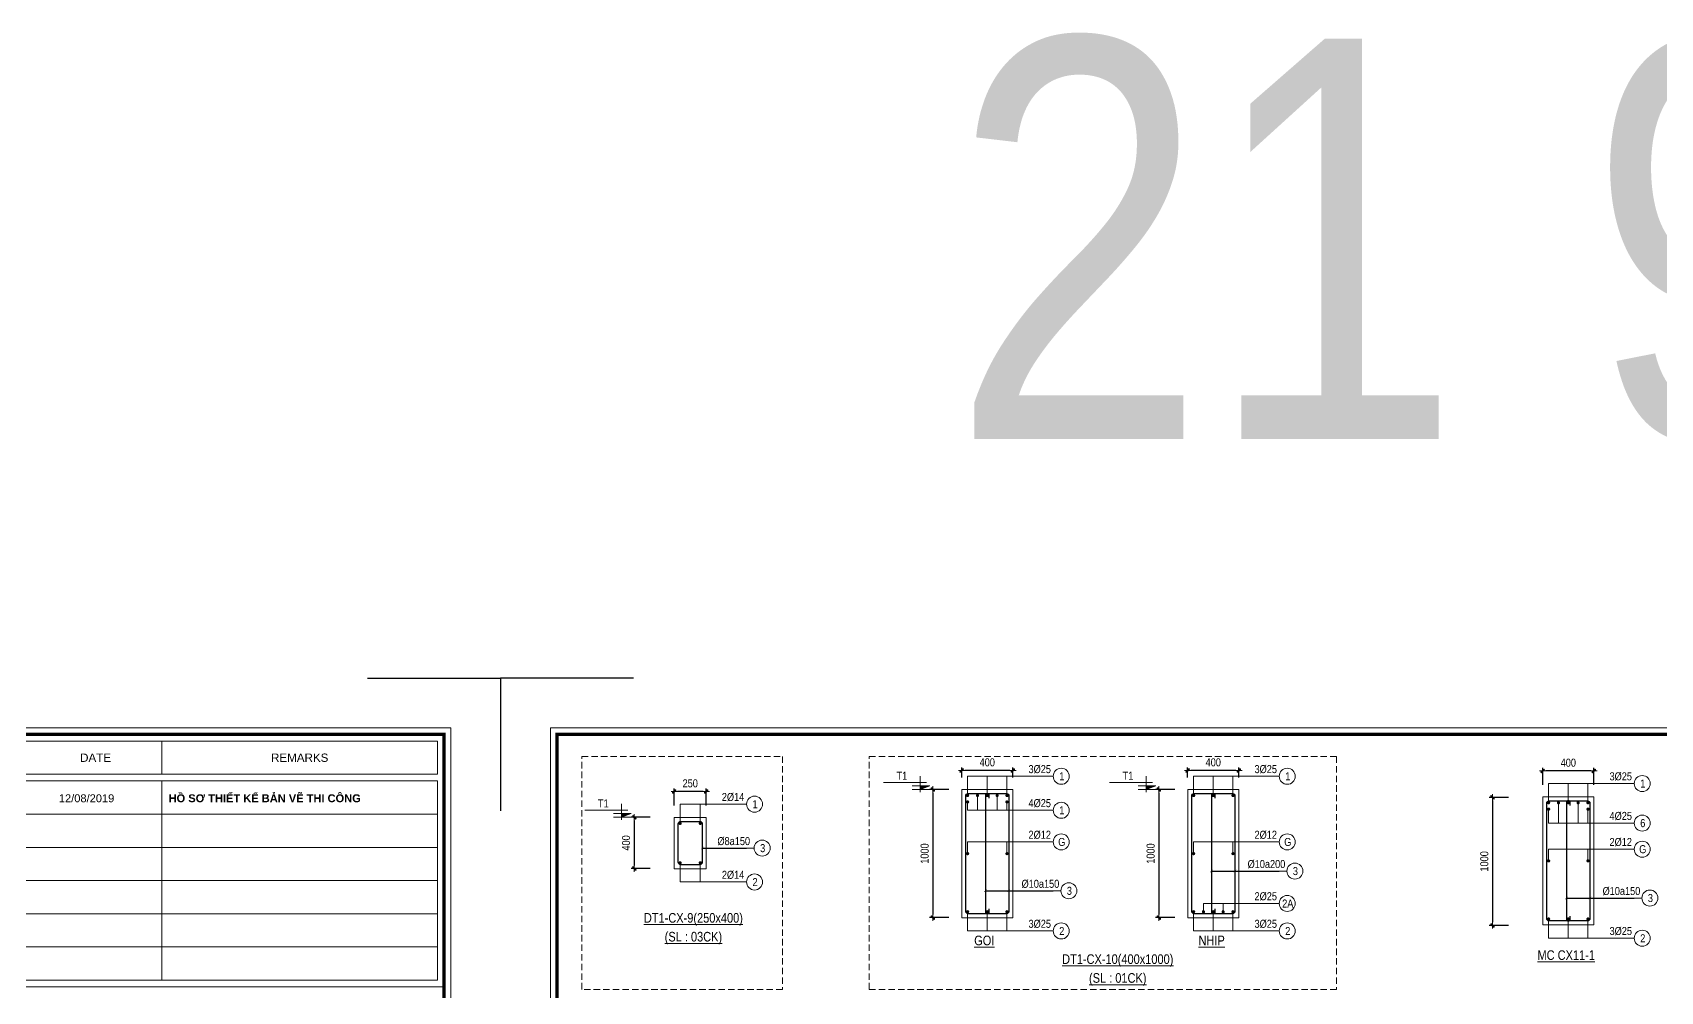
# Model space of a CAD drawing. Header units: millimetres. Extents: x 397144 to 8960116, y 345581 to 674207.
# Drawn here: x 4928196 to 4940909, y 615049 to 622534 of the extents above; entities that cross this region are included whole.
import ezdxf
from ezdxf.enums import TextEntityAlignment as Align

# ---------------------------------------------------------------- set-up
doc = ezdxf.new("R2010")
doc.units = ezdxf.units.MM
doc.header["$PDSIZE"] = -10
doc.linetypes.add('HIDDEN', pattern=[0.375, 0.25, -0.125])
doc.layers.get('0').update_dxf_attribs({"linetype": 'CONTINUOUS'})
doc.layers.get('Defpoints').update_dxf_attribs({"color": 12, "linetype": 'CONTINUOUS'})
for name, color, linetype, lineweight in [('CDAI', 8, 'CONTINUOUS', 30), ('CTHEP', 2, 'CONTINUOUS', 50), ('DBAO', 3, 'CONTINUOUS', 20), ('DGIONG', 4, 'CONTINUOUS', 13), ('KTH', 150, 'CONTINUOUS', 5), ('Net khuat', 8, 'HIDDEN', 13), ('STICK', 1, 'CONTINUOUS', 9), ('TEXT', 7, 'CONTINUOUS', 15)]:
    doc.layers.add(name, color=color, linetype=linetype, lineweight=lineweight)
doc.layers.add('HATCH', color=7, linetype='CONTINUOUS', lineweight=5, true_color=0x2491ff)
doc.styles.add('CHG_XX_Khung ten$0$A1 BORDER$0$ARIAL', font='arial.ttf')
doc.styles.add('CHG_XX_Khung ten$0$arial', font='arial.ttf')
doc.styles.add('CHG_XX_Khung ten$0$ArialB', font='arialbd.ttf')
doc.styles.add('Star-HelCon', font='VHELVCN_0.TTF')
doc.styles.add('TTP-HelCon', font='VHELVCN_0.TTF')
doc.styles.add('VNI-HELVE-CONDENSE', font='VHELVCN_0.TTF')
doc.dimstyles.new('kc-25', dxfattribs={"dimtxt": 62.5, "dimasz": 20, "dimexe": 20, "dimexo": 50, "dimgap": 25, "dimtad": 3, "dimdec": 0, "dimzin": 0, "dimdsep": 46, "dimtxsty": 'VNI-HELVE-CONDENSE', "dimblk": 'DIM', "dimcen": 2.5, "dimclrd": 256, "dimclre": 154, "dimclrt": 7, "dimaunit": 1, "dimadec": 0, "dimazin": 0, "dimtfac": 1, "dimtdec": 0, "dimtix": 1, "dimtmove": 0, "dimatfit": 3, "dimldrblk": 'DOT', "dimfxl": 1, "dimtolj": 1, "dimtzin": 0, "dimarcsym": 0})
doc.dimstyles.new('TTP-25', dxfattribs={"dimscale": 25, "dimtxt": 2.5, "dimasz": 1, "dimexe": 1, "dimexo": 1, "dimgap": 0.09, "dimtad": 0, "dimdec": 4, "dimrnd": 5, "dimzin": 9, "dimdsep": 46, "dimtxsty": 'TTP-HelCon', "dimblk": 'Stick1', "dimcen": 0.09, "dimdle": 1.5, "dimclrd": 256, "dimclre": 256, "dimclrt": 7, "dimadec": 0, "dimazin": 0, "dimtfac": 1, "dimtdec": 4, "dimtmove": 0, "dimatfit": 3, "dimldrblk": '_ArchTick1', "dimfxl": 1, "dimtvp": 1, "dimtolj": 1, "dimtzin": 0, "dimarcsym": 0})

# ---------------------------------------------------------------- blocks, each defined once
blk = doc.blocks.new('CHG_XX_Khung ten')
at = {"linetype": 'Continuous'}
for p, q in [((739, 575), (739, 565)), ((739, 563), (739, 503))]:
    blk.add_line(p, q, dxfattribs=at)
blk.add_line((687, 501), (824, 501))
blk.add_lwpolyline([(15, 579), (826, 579), (826, 15), (15, 15)], close=True)
at = {"color": 4, "linetype": 'Continuous', "const_width": 1}
blk.add_lwpolyline([(17, 577), (824, 577), (824, 17), (17, 17)], close=True, dxfattribs=at)
at = {"linetype": 'Continuous'}
for points in [[(822, 565), (689, 565), (689, 575), (822, 575)], [(822, 553), (689, 553), (689, 563), (822, 563)], [(822, 543), (689, 543), (689, 553), (822, 553)], [(822, 533), (689, 533), (689, 543), (822, 543)], [(822, 523), (689, 523), (689, 533), (822, 533)], [(822, 513), (689, 513), (689, 523), (822, 523)], [(822, 503), (689, 503), (689, 513), (822, 513)]]:
    blk.add_lwpolyline(points, close=True, dxfattribs=at)
at = {"layer": 'Defpoints', "color": 1, "ltscale": 2}
for points in [[(40.06, 594), (0, 594), (0, 554)], [(800.94, 594), (841, 594), (841, 554)]]:
    blk.add_lwpolyline(points, dxfattribs=at)
for s, height, style, p in [('DATE', 2.5, 'CHG_XX_Khung ten$0$A1 BORDER$0$ARIAL', (719, 570)), ('REMARKS', 2.5, 'CHG_XX_Khung ten$0$A1 BORDER$0$ARIAL', (780.5, 570)), ('12/08/2019', 2.389, 'CHG_XX_Khung ten$0$arial', (716.29, 557.78))]:
    blk.add_text(s, height=height, dxfattribs=dict(style=style)).set_placement(p, align=Align.MIDDLE_CENTER)
at = {"style": 'CHG_XX_Khung ten$0$ArialB'}
blk.add_text('HỒ SƠ THIẾT KẾ BẢN VẼ THI CÔNG', height=2.3887, dxfattribs=at).set_placement((741, 557.78), align=Align.MIDDLE_LEFT)
blk = doc.blocks.new('Stick1')
at = {"layer": 'STICK'}
h = blk.add_hatch(color=256, dxfattribs=at)
edge = h.paths.add_edge_path()
edge.add_line((0.3, 0.5), (-0.5, -0.3))
edge.add_arc((-0.4, -0.4), 0.141, 135, 315)
edge.add_line((-0.3, -0.5), (0.5, 0.3))
edge.add_arc((0.4, 0.4), 0.141, 315, 495)
blk.add_line((1, 0), (-1, 0), dxfattribs=at)
blk.add_lwpolyline([(0.3, 0.5), (-0.5, -0.3, 1), (-0.3, -0.5), (0.5, 0.3, 1), (0.3, 0.5, 1)], format="xyb", dxfattribs=at)
blk = doc.blocks.new('*D1063')
at = {"layer": 'Defpoints', "color": 0, "ltscale": 500, "transparency": 16777216}
for p in [(4935452, 616773), (4935452, 616694), (4935852, 616694)]:
    blk.add_point(p, dxfattribs=at)
at = {"layer": 'KTH', "lineweight": -2, "ltscale": 500, "transparency": 16777216}
for p, q in [((4935452, 616719), (4935452, 616798)), ((4935827, 616773), (4935477, 616773)), ((4935852, 616719), (4935852, 616798))]:
    blk.add_line(p, q, dxfattribs=at)
at = {"layer": 'KTH', "lineweight": -2, "ltscale": 500, "transparency": 16777216, "xscale": 25, "yscale": 25, "zscale": 25, "rotation": 180}
blk.add_blockref('Stick1', (4935452, 616773), dxfattribs=at)
at = {"layer": 'KTH', "lineweight": -2, "ltscale": 500, "transparency": 16777216, "xscale": 25, "yscale": 25, "zscale": 25}
blk.add_blockref('Stick1', (4935852, 616773), dxfattribs=at)
at = {"layer": 'KTH', "color": 7, "ltscale": 500, "transparency": 16777216, "insert": (4935652, 616837), "char_height": 62.5, "attachment_point": 5, "style": 'TTP-HelCon'}
blk.add_mtext('\\A1;400', dxfattribs=at)
blk = doc.blocks.new('_ArchTick1')
at = {"color": 0, "const_width": 3.81}
blk.add_lwpolyline([(-12.7, -12.7), (12.7, 12.7)], dxfattribs=at)
blk = doc.blocks.new('*D1064')
at = {"layer": 'Defpoints', "color": 0, "ltscale": 500, "transparency": 16777216}
for p in [(4935377, 616625), (4935227, 615625), (4935377, 615625)]:
    blk.add_point(p, dxfattribs=at)
at = {"layer": 'KTH', "lineweight": -2, "ltscale": 500, "transparency": 16777216}
for p, q in [((4935352, 616625), (4935202, 616625)), ((4935227, 616600), (4935227, 615650)), ((4935352, 615625), (4935202, 615625))]:
    blk.add_line(p, q, dxfattribs=at)
at = {"layer": 'KTH', "lineweight": -2, "ltscale": 500, "transparency": 16777216, "xscale": 25, "yscale": 25, "zscale": 25}
for p, rotation in [((4935227, 616625), 90), ((4935227, 615625), 270)]:
    blk.add_blockref('Stick1', p, dxfattribs=dict(at, rotation=rotation))
at = {"layer": 'KTH', "color": 7, "ltscale": 500, "transparency": 16777216, "insert": (4935163, 616125), "char_height": 62.5, "attachment_point": 5, "rotation": 90, "style": 'TTP-HelCon'}
blk.add_mtext('\\A1;1000', dxfattribs=at)
blk = doc.blocks.new('CODE')
at = {"layer": 'DBAO'}
for p, q in [((-63, 0), (-138, 30)), ((-138, 30), (0, 30)), ((-138, 0), (0, 0)), ((-113, 55), (224, 55)), ((-63, -20), (-63, 105))]:
    blk.add_line(p, q, dxfattribs=at)
at = {"layer": 'HATCH', "color": 1}
blk.add_solid([(-63, 0), (-138, 30), (-63, 30)], dxfattribs=at)
blk = doc.blocks.new('DIM')
h = blk.add_hatch(color=1)
h.paths.add_polyline_path([(0.49, 0.29, 1), (0.29, 0.49), (-0.19, 0), (0.19, 0)])
h.paths.add_polyline_path([(0.19, 0), (-0.19, 0), (-0.49, -0.29, 1), (-0.29, -0.49)])
at = {"color": 9}
for p, q in [((-0.19, 0), (-1.5, 0)), ((0.19, 0), (1.5, 0))]:
    blk.add_line(p, q, dxfattribs=at)
at = {"color": 1}
for p, q in [((-0.49, -0.29), (0.29, 0.49)), ((-0.29, -0.49), (0.49, 0.29)), ((-0.19, 0), (0.19, 0))]:
    blk.add_line(p, q, dxfattribs=at)
blk.add_arc((-0.39, -0.39), 0.138, 135, 315, dxfattribs=at)
blk = doc.blocks.new('*D1065')
at = {"layer": 'Defpoints', "color": 0, "ltscale": 500, "transparency": 16777216}
for p in [(4937217, 616773), (4937217, 616694), (4937617, 616694)]:
    blk.add_point(p, dxfattribs=at)
at = {"layer": 'KTH', "lineweight": -2, "ltscale": 500, "transparency": 16777216}
for p, q in [((4937217, 616719), (4937217, 616798)), ((4937592, 616773), (4937242, 616773)), ((4937617, 616719), (4937617, 616798))]:
    blk.add_line(p, q, dxfattribs=at)
at = {"layer": 'KTH', "lineweight": -2, "ltscale": 500, "transparency": 16777216, "xscale": 25, "yscale": 25, "zscale": 25, "rotation": 180}
blk.add_blockref('Stick1', (4937217, 616773), dxfattribs=at)
at = {"layer": 'KTH', "lineweight": -2, "ltscale": 500, "transparency": 16777216, "xscale": 25, "yscale": 25, "zscale": 25}
blk.add_blockref('Stick1', (4937617, 616773), dxfattribs=at)
at = {"layer": 'KTH', "color": 7, "ltscale": 500, "transparency": 16777216, "insert": (4937417, 616837), "char_height": 62.5, "attachment_point": 5, "style": 'TTP-HelCon'}
blk.add_mtext('\\A1;400', dxfattribs=at)
blk = doc.blocks.new('*D1066')
at = {"layer": 'Defpoints', "color": 0, "ltscale": 500, "transparency": 16777216}
for p in [(4937142, 616625), (4936992, 615625), (4937142, 615625)]:
    blk.add_point(p, dxfattribs=at)
at = {"layer": 'KTH', "lineweight": -2, "ltscale": 500, "transparency": 16777216}
for p, q in [((4937117, 616625), (4936967, 616625)), ((4936992, 616600), (4936992, 615650)), ((4937117, 615625), (4936967, 615625))]:
    blk.add_line(p, q, dxfattribs=at)
at = {"layer": 'KTH', "lineweight": -2, "ltscale": 500, "transparency": 16777216, "xscale": 25, "yscale": 25, "zscale": 25}
for p, rotation in [((4936992, 616625), 90), ((4936992, 615625), 270)]:
    blk.add_blockref('Stick1', p, dxfattribs=dict(at, rotation=rotation))
at = {"layer": 'KTH', "color": 7, "ltscale": 500, "transparency": 16777216, "insert": (4936928, 616125), "char_height": 62.5, "attachment_point": 5, "rotation": 90, "style": 'TTP-HelCon'}
blk.add_mtext('\\A1;1000', dxfattribs=at)
blk = doc.blocks.new('*D1067')
at = {"layer": 'Defpoints', "color": 0, "ltscale": 500, "transparency": 16777216}
for p in [(4933207, 616609), (4933207, 616476), (4933457, 616476)]:
    blk.add_point(p, dxfattribs=at)
at = {"layer": 'KTH', "lineweight": -2, "ltscale": 500, "transparency": 16777216}
for p, q in [((4933207, 616501), (4933207, 616634)), ((4933457, 616501), (4933457, 616634)), ((4933432, 616609), (4933232, 616609))]:
    blk.add_line(p, q, dxfattribs=at)
at = {"layer": 'KTH', "lineweight": -2, "ltscale": 500, "transparency": 16777216, "xscale": 25, "yscale": 25, "zscale": 25, "rotation": 180}
blk.add_blockref('Stick1', (4933207, 616609), dxfattribs=at)
at = {"layer": 'KTH', "lineweight": -2, "ltscale": 500, "transparency": 16777216, "xscale": 25, "yscale": 25, "zscale": 25}
blk.add_blockref('Stick1', (4933457, 616609), dxfattribs=at)
at = {"layer": 'KTH', "color": 7, "ltscale": 500, "transparency": 16777216, "insert": (4933332, 616673), "char_height": 62.5, "attachment_point": 5, "style": 'TTP-HelCon'}
blk.add_mtext('\\A1;250', dxfattribs=at)
blk = doc.blocks.new('*D1068')
at = {"layer": 'Defpoints', "color": 0, "ltscale": 500, "transparency": 16777216}
for p in [(4933044, 616408), (4932895, 616008), (4933044, 616008)]:
    blk.add_point(p, dxfattribs=at)
at = {"layer": 'KTH', "lineweight": -2, "ltscale": 500, "transparency": 16777216}
for p, q in [((4933019, 616408), (4932870, 616408)), ((4932895, 616383), (4932895, 616033)), ((4933019, 616008), (4932870, 616008))]:
    blk.add_line(p, q, dxfattribs=at)
at = {"layer": 'KTH', "lineweight": -2, "ltscale": 500, "transparency": 16777216, "xscale": 25, "yscale": 25, "zscale": 25}
for p, rotation in [((4932895, 616408), 90), ((4932895, 616008), 270)]:
    blk.add_blockref('Stick1', p, dxfattribs=dict(at, rotation=rotation))
at = {"layer": 'KTH', "color": 7, "ltscale": 500, "transparency": 16777216, "insert": (4932831, 616208), "char_height": 62.5, "attachment_point": 5, "rotation": 90, "style": 'TTP-HelCon'}
blk.add_mtext('\\A1;400', dxfattribs=at)
blk = doc.blocks.new('*D1074')
at = {"layer": 'Defpoints', "color": 0, "ltscale": 500, "transparency": 16777216}
for p in [(4939990, 616770), (4939990, 616637), (4940390, 616637)]:
    blk.add_point(p, dxfattribs=at)
at = {"layer": 'KTH', "lineweight": -2, "ltscale": 500, "transparency": 16777216}
for p, q in [((4939990, 616662), (4939990, 616795)), ((4940365, 616770), (4940015, 616770)), ((4940390, 616662), (4940390, 616795))]:
    blk.add_line(p, q, dxfattribs=at)
at = {"layer": 'KTH', "lineweight": -2, "ltscale": 500, "transparency": 16777216, "xscale": 25, "yscale": 25, "zscale": 25, "rotation": 180}
blk.add_blockref('Stick1', (4939990, 616770), dxfattribs=at)
at = {"layer": 'KTH', "lineweight": -2, "ltscale": 500, "transparency": 16777216, "xscale": 25, "yscale": 25, "zscale": 25}
blk.add_blockref('Stick1', (4940390, 616770), dxfattribs=at)
at = {"layer": 'KTH', "color": 7, "ltscale": 500, "transparency": 16777216, "insert": (4940190, 616834), "char_height": 62.5, "attachment_point": 5, "style": 'TTP-HelCon'}
blk.add_mtext('\\A1;400', dxfattribs=at)
blk = doc.blocks.new('*D1075')
at = {"layer": 'Defpoints', "color": 0, "ltscale": 500, "transparency": 16777216}
for p in [(4939748, 616564), (4939598, 615564), (4939748, 615564)]:
    blk.add_point(p, dxfattribs=at)
at = {"layer": 'KTH', "lineweight": -2, "ltscale": 500, "transparency": 16777216}
for p, q in [((4939723, 616564), (4939573, 616564)), ((4939598, 616539), (4939598, 615589)), ((4939723, 615564), (4939573, 615564))]:
    blk.add_line(p, q, dxfattribs=at)
at = {"layer": 'KTH', "lineweight": -2, "ltscale": 500, "transparency": 16777216, "xscale": 25, "yscale": 25, "zscale": 25}
for p, rotation in [((4939598, 616564), 90), ((4939598, 615564), 270)]:
    blk.add_blockref('Stick1', p, dxfattribs=dict(at, rotation=rotation))
at = {"layer": 'KTH', "color": 7, "ltscale": 500, "transparency": 16777216, "insert": (4939534, 616064), "char_height": 62.5, "attachment_point": 5, "rotation": 90, "style": 'TTP-HelCon'}
blk.add_mtext('\\A1;1000', dxfattribs=at)

msp = doc.modelspace()

# ---------------------------------------------------------------- block references
at = {"layer": 'KTH', "ltscale": 0.8, "xscale": 25.92478421702978, "yscale": 25.92478421702978, "zscale": 25.92478421702978}
msp.add_blockref('CHG_XX_Khung ten', (4910047.85616, 602096.26671), dxfattribs=at)

# ---------------------------------------------------------------- texts
at = {"layer": 'TEXT', "color": 1, "style": 'TTP-HelCon'}
msp.add_text('21 9-19', height=3125, dxfattribs=at).set_placement((4935371.40068, 619362.62651))

# ---------------------------------------------------------------- next in the draw order: block references
at = {"layer": 'KTH', "ltscale": 0.8, "xscale": 25.92478421702978, "yscale": 25.92478421702978, "zscale": 25.92478421702978}
msp.add_blockref('CHG_XX_Khung ten', (4931850.59969, 602096.26671), dxfattribs=at)

# ---------------------------------------------------------------- next in the draw order: linework, layer by layer
at = {"layer": 'CDAI'}
for points in [[(4935502.06535, 616593.25495), (4935802.06535, 616593.25495, -0.4142135624), (4935820.81535, 616574.50495), (4935820.81535, 615674.50495, -0.4142135624), (4935802.06535, 615655.75495), (4935502.06535, 615655.75495, -0.4142135624), (4935483.31535, 615674.50495), (4935483.31535, 616574.50495, -0.4142135624)], [(4937267.29004, 616593.25495), (4937567.29004, 616593.25495, -0.4142135624), (4937586.04004, 616574.50495), (4937586.04004, 615674.50495, -0.4142135624), (4937567.29004, 615655.75495), (4937267.29004, 615655.75495, -0.4142135624), (4937248.54004, 615674.50495), (4937248.54004, 616574.50495, -0.4142135624)], [(4940039.83286, 616536.76386), (4940339.83286, 616536.76386, -0.4142135624), (4940358.58286, 616518.01386), (4940358.58286, 615618.01386, -0.4142135624), (4940339.83286, 615599.26386), (4940039.83286, 615599.26386, -0.4142135624), (4940021.08286, 615618.01386), (4940021.08286, 616518.01386, -0.4142135624)], [(4933256.85817, 616375.60487), (4933406.85817, 616375.60487, -0.4142135624), (4933425.60817, 616356.85487), (4933425.60817, 616056.85487, -0.4142135624), (4933406.85817, 616038.10487), (4933256.85817, 616038.10487, -0.4142135624), (4933238.10817, 616056.85487), (4933238.10817, 616356.85487, -0.4142135624)]]:
    msp.add_lwpolyline(points, format="xyb", close=True, dxfattribs=at)
for points in [[(4935667.06535, 616556.33496), (4935667.06535, 616578.25495, 0.4142135624), (4935652.06535, 616593.25495), (4935652.06535, 616593.25495, 0.4142135624), (4935637.06535, 616578.25495), (4935637.06535, 615670.75495, 0.4142135624), (4935652.06535, 615655.75495), (4935652.06535, 615655.75495, 0.4142135624), (4935667.06535, 615670.75495), (4935667.06535, 615692.67494)], [(4937432.29004, 616556.33496), (4937432.29004, 616578.25495, 0.4142135624), (4937417.29004, 616593.25495), (4937417.29004, 616593.25495, 0.4142135624), (4937402.29004, 616578.25495), (4937402.29004, 615670.75495, 0.4142135624), (4937417.29004, 615655.75495), (4937417.29004, 615655.75495, 0.4142135624), (4937432.29004, 615670.75495), (4937432.29004, 615692.67494)], [(4940204.83286, 616499.84387), (4940204.83286, 616521.76386, 0.4142135624), (4940189.83286, 616536.76386), (4940189.83286, 616536.76386, 0.4142135624), (4940174.83286, 616521.76386), (4940174.83286, 615614.26386, 0.4142135624), (4940189.83286, 615599.26386), (4940189.83286, 615599.26386, 0.4142135624), (4940204.83286, 615614.26386), (4940204.83286, 615636.18385)]]:
    msp.add_lwpolyline(points, format="xyb", dxfattribs=at)
at = {"layer": 'CTHEP', "const_width": 12.5}
for points in [[(4935492.06535, 616578.25495, 1), (4935504.56535, 616578.25495, 1)], [(4935492.06535, 616528.25495, 1), (4935504.56535, 616528.25495, 1)], [(4935568.94035, 616578.25495, 1), (4935581.44035, 616578.25495, 1)], [(4935645.81535, 616578.25495, 1), (4935658.31535, 616578.25495, 1)], [(4935735.19035, 616578.25495, -1), (4935722.69035, 616578.25495, -1)], [(4935799.56535, 616578.25495, 1), (4935812.06535, 616578.25495, 1)], [(4935799.56535, 616528.25495, 1), (4935812.06535, 616528.25495, 1)], [(4937257.29004, 616578.25495, 1), (4937269.79004, 616578.25495, 1)], [(4937411.04004, 616578.25495, 1), (4937423.54004, 616578.25495, 1)], [(4937564.79004, 616578.25495, 1), (4937577.29004, 616578.25495, 1)], [(4940029.83286, 616521.76386, 1), (4940042.33286, 616521.76386, 1)], [(4940106.70786, 616521.76386, 1), (4940119.20786, 616521.76386, 1)], [(4940183.58286, 616521.76386, 1), (4940196.08286, 616521.76386, 1)], [(4940272.95786, 616521.76386, -1), (4940260.45786, 616521.76386, -1)], [(4940337.33286, 616521.76386, 1), (4940349.83286, 616521.76386, 1)], [(4933246.85817, 616360.60487, 1), (4933259.35817, 616360.60487, 1)], [(4933404.35817, 616360.60487, 1), (4933416.85817, 616360.60487, 1)], [(4940029.83286, 616471.76386, 1), (4940042.33286, 616471.76386, 1)], [(4940337.33286, 616471.76386, 1), (4940349.83286, 616471.76386, 1)], [(4935492.06535, 616124.50495, 1), (4935504.56535, 616124.50495, 1)], [(4935799.56535, 616124.50495, 1), (4935812.06535, 616124.50495, 1)], [(4937257.29004, 616124.50495, 1), (4937269.79004, 616124.50495, 1)], [(4937564.79004, 616124.50495, 1), (4937577.29004, 616124.50495, 1)], [(4933246.85817, 616053.10487, 1), (4933259.35817, 616053.10487, 1)], [(4933404.35817, 616053.10487, 1), (4933416.85817, 616053.10487, 1)], [(4940029.83286, 616068.01386, 1), (4940042.33286, 616068.01386, 1)], [(4940337.33286, 616068.01386, 1), (4940349.83286, 616068.01386, 1)], [(4935492.06535, 615670.75495, 1), (4935504.56535, 615670.75495, 1)], [(4935658.31535, 615670.75495, -1), (4935645.81535, 615670.75495, -1)], [(4935799.56535, 615670.75495, 1), (4935812.06535, 615670.75495, 1)], [(4937257.29004, 615670.75495, 1), (4937269.79004, 615670.75495, 1)], [(4937346.66504, 615670.75495, -1), (4937334.16504, 615670.75495, -1)], [(4937423.54004, 615670.75495, -1), (4937411.04004, 615670.75495, -1)], [(4937500.41504, 615670.75495, -1), (4937487.91504, 615670.75495, -1)], [(4937564.79004, 615670.75495, 1), (4937577.29004, 615670.75495, 1)], [(4940029.83286, 615614.26386, 1), (4940042.33286, 615614.26386, 1)], [(4940183.58286, 615614.26386, 1), (4940196.08286, 615614.26386, 1)], [(4940337.33286, 615614.26386, 1), (4940349.83286, 615614.26386, 1)]]:
    msp.add_lwpolyline(points, format="xyb", close=True, dxfattribs=at)
at = {"layer": 'DBAO', "flags": 128}
for points in [[(4935852.06535, 616624.50495), (4935852.06535, 615624.50495), (4935452.06535, 615624.50495), (4935452.06535, 616624.50495)], [(4935452.06535, 616624.50495), (4935852.06535, 616624.50495)], [(4937617.29004, 616624.50495), (4937617.29004, 615624.50495), (4937217.29004, 615624.50495), (4937217.29004, 616624.50495)], [(4937217.29004, 616624.50495), (4937617.29004, 616624.50495)], [(4940389.83286, 616568.01386), (4940389.83286, 615568.01386), (4939989.83286, 615568.01386), (4939989.83286, 616568.01386)], [(4939989.83286, 616568.01386), (4940389.83286, 616568.01386)], [(4933456.85817, 616406.85487), (4933456.85817, 616006.85487), (4933206.85817, 616006.85487), (4933206.85817, 616406.85487)], [(4933206.85817, 616406.85487), (4933456.85817, 616406.85487)]]:
    msp.add_lwpolyline(points, dxfattribs=at)
at = {"layer": 'DGIONG'}
for p, q in [((4935498.31535, 616578.25495), (4935498.31535, 616728.25495)), ((4935498.31535, 616728.25495), (4936167.06535, 616728.25495)), ((4935652.06535, 616578.25495), (4935652.06535, 616728.25495)), ((4935805.81535, 616578.25495), (4935805.81535, 616728.25495)), ((4937263.54004, 616578.25495), (4937263.54004, 616728.25495)), ((4937263.54004, 616728.25495), (4937932.29004, 616728.25495)), ((4937417.29004, 616578.25495), (4937417.29004, 616728.25495)), ((4937571.04004, 616578.25495), (4937571.04004, 616728.25495)), ((4940036.08286, 616521.76386), (4940036.08286, 616671.76386)), ((4940036.08286, 616671.76386), (4940704.83286, 616671.76386)), ((4940189.83286, 616521.76386), (4940189.83286, 616671.76386)), ((4940343.58286, 616521.76386), (4940343.58286, 616671.76386)), ((4933253.10817, 616360.60487), (4933253.10817, 616510.60487)), ((4933253.10817, 616510.60487), (4933771.85817, 616510.60487)), ((4933410.60817, 616360.60487), (4933410.60817, 616510.60487)), ((4935498.31535, 616462.70214), (4935498.31535, 616528.25495)), ((4935575.19035, 616578.25495), (4935575.19035, 616462.70214)), ((4935728.94035, 616578.25495), (4935728.94035, 616462.70214)), ((4935805.81535, 616462.70214), (4935805.81535, 616528.25495)), ((4940112.95786, 616521.76386), (4940112.95786, 616362.63633)), ((4940266.70786, 616521.76386), (4940266.70786, 616362.63633)), ((4935498.31535, 616462.70214), (4936167.06535, 616462.70214)), ((4940036.08286, 616471.76386), (4940036.08286, 616362.63633)), ((4940343.58286, 616471.76386), (4940343.58286, 616362.63633)), ((4940036.08286, 616362.63633), (4940704.83286, 616362.63633)), ((4933425.60817, 616167.73458), (4933831.35817, 616167.73458)), ((4935498.31535, 616124.50495), (4935498.31535, 616215.6626)), ((4935498.31535, 616215.6626), (4936167.06535, 616215.6626)), ((4935805.81535, 616124.50495), (4935805.81535, 616215.6626)), ((4937263.54004, 616124.50495), (4937263.54004, 616215.6626)), ((4937263.54004, 616215.6626), (4937932.29004, 616215.6626)), ((4937571.04004, 616124.50495), (4937571.04004, 616215.6626)), ((4940036.08286, 616068.01386), (4940036.08286, 616159.1715)), ((4940036.08286, 616159.1715), (4940704.83286, 616159.1715)), ((4940343.41621, 616068.01608), (4940343.41621, 616159.17372)), ((4933253.10817, 615903.10487), (4933253.10817, 616053.10487)), ((4933410.60817, 615903.10487), (4933410.60817, 616053.10487)), ((4937402.29004, 615988.41748), (4937888.79004, 615988.41748)), ((4937586.04004, 615988.41748), (4937991.79004, 615988.41748)), ((4933253.10817, 615903.10487), (4933771.85817, 615903.10487)), ((4935637.06535, 615834.36323), (4936123.56535, 615834.36323)), ((4935820.81535, 615834.36323), (4936226.56535, 615834.36323)), ((4937340.41504, 615735.52761), (4937932.29004, 615735.52761)), ((4937340.41504, 615670.75495), (4937340.41504, 615735.52761)), ((4937494.16504, 615670.75495), (4937494.16504, 615735.52761)), ((4940358.58286, 615777.87214), (4940764.33286, 615777.87214)), ((4935498.31535, 615520.75495), (4935498.31535, 615670.75495)), ((4935652.06535, 615520.75495), (4935652.06535, 615670.75495)), ((4935805.81535, 615520.75495), (4935805.81535, 615670.75495)), ((4937263.54004, 615520.75495), (4937263.54004, 615670.75495)), ((4937417.29004, 615520.75495), (4937417.29004, 615670.75495)), ((4937571.04004, 615520.75495), (4937571.04004, 615670.75495)), ((4940036.08286, 615464.26386), (4940036.08286, 615614.26386)), ((4940189.83286, 615464.26386), (4940189.83286, 615614.26386)), ((4940343.58286, 615464.26386), (4940343.58286, 615614.26386)), ((4935498.31535, 615520.75495), (4936167.06535, 615520.75495)), ((4937263.54004, 615520.75495), (4937932.29004, 615520.75495)), ((4940036.08286, 615464.26386), (4940704.83286, 615464.26386))]:
    msp.add_line(p, q, dxfattribs=at)
for centre in [(4936229.56535, 616728.25495), (4937994.79004, 616728.25495), (4940767.33286, 616671.76386), (4933834.35817, 616510.60487), (4936229.56535, 616462.70214), (4940767.33286, 616362.63633), (4936229.56535, 616215.6626), (4937994.79004, 616215.6626), (4933893.85817, 616167.73458), (4940767.33286, 616159.1715), (4938054.29004, 615988.41748), (4933834.35817, 615903.10487), (4936289.06535, 615834.36323), (4937994.79004, 615735.52761), (4940826.83286, 615777.87214), (4936229.56535, 615520.75495), (4937994.79004, 615520.75495), (4940767.33286, 615464.26386)]:
    msp.add_circle(centre, 62.5, dxfattribs=at)
at = {"layer": 'Net khuat', "ltscale": 200}
for points in [[(4932484.83892, 616883.15628), (4934052.77453, 616883.15628), (4934052.77453, 615064.86413), (4932484.83892, 615064.86413)], [(4934730.04611, 616883.15628), (4938380.22668, 616883.15628), (4938380.22668, 615064.86413), (4934730.04611, 615064.86413)]]:
    msp.add_lwpolyline(points, close=True, dxfattribs=at)

# ---------------------------------------------------------------- next in the draw order: block references
at = {"layer": 'KTH', "linetype": 'Continuous', "xscale": -1}
for p in [(4935064.5788, 616624.50495), (4936829.80348, 616624.50495), (4932732.14112, 616408.01277)]:
    msp.add_blockref('CODE', p, dxfattribs=at)

# ---------------------------------------------------------------- next in the draw order: texts
at = {"layer": 'TEXT', "style": 'TTP-HelCon'}
for p in [(4935106.84546, 616701.49994), (4936872.07015, 616701.49994), (4932774.40779, 616485.00776)]:
    msp.add_text('T1    ', height=62.5, dxfattribs=at).set_placement(p, align=Align.RIGHT)
for s, height, p in [('3Þ25', 62.5, (4936061.56535, 616753.25495)), ('3Þ25', 62.5, (4937826.79004, 616753.25495)), ('3Þ25', 62.5, (4940599.33286, 616696.76386)), ('2Þ14', 62.5, (4933666.35817, 616535.60487)), ('4Þ25', 62.5, (4936061.56535, 616487.70214)), ('4Þ25', 62.5, (4940599.33286, 616387.63633)), ('Þ8a150', 62.5, (4933671.85817, 616191.23458)), ('2Þ12', 62.5, (4936061.56535, 616240.6626)), ('2Þ12', 62.5, (4937826.79004, 616240.6626)), ('2Þ12', 62.5, (4940599.33286, 616184.1715)), ('2Þ14', 62.5, (4933666.62351, 615928.10487)), ('Þ10a200', 62.5, (4937832.29004, 616011.91748)), ('Þ10a150', 62.5, (4936067.06535, 615857.86323)), ('Þ10a150', 62.5, (4940604.83286, 615801.37214)), ('2Þ25', 62.5, (4937826.79004, 615760.52761)), ('%%UDT1-CX-9(250x400)', 75, (4933356.85817, 615585.52284)), ('3Þ25', 62.5, (4936061.83069, 615545.75495)), ('3Þ25', 62.5, (4937827.05538, 615545.75495)), ('%%U(SL : 03CK)', 75, (4933356.85817, 615438.62824)), ('%%UGOI', 75, (4935628.70658, 615409.26562)), ('%%UNHIP', 75, (4937404.40658, 615409.26562)), ('3Þ25', 62.5, (4940599.59821, 615489.26386)), ('%%UMC CX11-1', 75, (4940173.61269, 615294.72032)), ('%%UDT1-CX-10(400x1000)', 75, (4936670.98722, 615263.4482)), ('%%U(SL : 01CK)', 75, (4936670.98722, 615116.5536))]:
    msp.add_text(s, height=height, dxfattribs=at).set_placement(p, align=Align.CENTER)
at = {"layer": 'TEXT', "style": 'Star-HelCon'}
for s, p in [('1', (4936233.73202, 616728.25495)), ('1', (4937998.9567, 616728.25495)), ('1', (4940771.49953, 616671.76386)), ('1', (4933838.52483, 616510.60487)), ('1', (4936233.73202, 616462.70214)), ('6', (4940771.49953, 616362.63633)), ('G', (4936233.73202, 616215.6626)), ('G', (4937998.9567, 616215.6626)), ('3', (4933898.02483, 616167.73458)), ('G', (4940771.49953, 616159.1715)), ('3', (4938058.4567, 615988.41748)), ('2', (4933838.52483, 615903.10487)), ('3', (4936293.23202, 615834.36323)), ('2A', (4937998.9567, 615735.52761)), ('3', (4940830.99953, 615777.87214)), ('2', (4936233.73202, 615520.75495)), ('2', (4937998.9567, 615520.75495)), ('2', (4940771.49953, 615464.26386))]:
    msp.add_text(s, height=62.5, dxfattribs=at).set_placement(p, align=Align.MIDDLE)

# ---------------------------------------------------------------- next in the draw order: dimensions: what is measured, and where the dimension line sits
at = {"layer": 'KTH', "ltscale": 500}
for base, p1, p2, picture, middle in [((4935452.06535, 616772.80927), (4935852.06535, 616693.5169), (4935452.06535, 616693.5169), '*D1063', (4935652.06535, 616836.64261)), ((4937217.29004, 616772.80927), (4937617.29004, 616693.5169), (4937217.29004, 616693.5169), '*D1065', (4937417.29004, 616836.64261))]:
    dim = msp.add_linear_dim(base=base, p1=p1, p2=p2, dimstyle='TTP-25', dxfattribs=at)
    dim.commit()
    dim.dimension.update_dxf_attribs({"geometry": picture, "text_midpoint": middle})
for base, p1, p2, picture, middle in [((4939989.83286, 616770.26386), (4940389.83286, 616637.02581), (4939989.83286, 616637.02581), '*D1074', (4940189.83286, 616834.09719)), ((4933206.85817, 616609.10487), (4933456.85817, 616475.86682), (4933206.85817, 616475.86682), '*D1067', (4933331.85817, 616672.93821))]:
    dim = msp.add_linear_dim(base=base, p1=p1, p2=p2, dimstyle='TTP-25', override={"dimtxsty": 'TTP-HelCon'}, dxfattribs=at)
    dim.commit()
    dim.dimension.update_dxf_attribs({"geometry": picture, "text_midpoint": middle})
for base, p1, p2, picture, middle in [((4935227.0788, 615624.50495), (4935376.91161, 616624.50495), (4935376.91161, 615624.50495), '*D1064', (4935163.24546, 616124.50495)), ((4936992.30348, 615624.50495), (4937142.1363, 616624.50495), (4937142.1363, 615624.50495), '*D1066', (4936928.47015, 616124.50495)), ((4939598.12658, 615563.70339), (4939747.95939, 616563.70339), (4939747.95939, 615563.70339), '*D1075', (4939534.29324, 616063.70339)), ((4932894.64112, 616008.01277), (4933044.47393, 616408.01277), (4933044.47393, 616008.01277), '*D1068', (4932830.80779, 616208.01277))]:
    dim = msp.add_linear_dim(base=base, p1=p1, p2=p2, angle=90, dimstyle='TTP-25', override={"dimtxsty": 'TTP-HelCon'}, dxfattribs=at)
    dim.commit()
    dim.dimension.update_dxf_attribs({"geometry": picture, "text_midpoint": middle})

# ---------------------------------------------------------------- next in the draw order: leaders
at = {"layer": 'DGIONG'}
for points in [[(4933425.60817, 616167.73458), (4933771.53862, 616167.73458)], [(4937402.29004, 615988.41748), (4937828.97049, 615988.41748)], [(4937586.04004, 615988.41748), (4937931.97049, 615988.41748)], [(4935637.06535, 615834.36323), (4936063.7458, 615834.36323)], [(4935820.81535, 615834.36323), (4936166.7458, 615834.36323)], [(4940174.83286, 615777.87214), (4940520.76331, 615777.87214)], [(4940358.58286, 615777.87214), (4940704.51331, 615777.87214)]]:
    msp.add_leader(points, dimstyle='kc-25', override={"dimtad": 0, "dimldrblk": 'ArchTick', "dimfxl": 100, "dimarcsym": 1}, dxfattribs=at)

doc.saveas('drawing.dxf')
